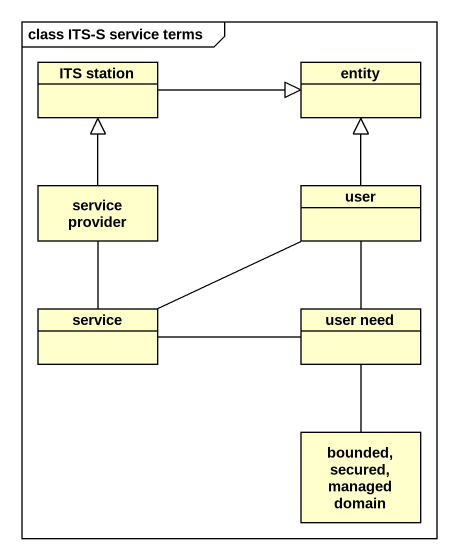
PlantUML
@startuml
mainframe class ITS-S service terms
hide circle
hide empty members
class "ITS station" as ITS_station
class "entity" as entity_
class "service provider" as service_provider
class user
class service
class "user need" as user_need
class "bounded, secured, managed domain" as bounded_secured_managed
ITS_station -right-|> entity_
service_provider -up-|> ITS_station
service_provider -- service
user -up-|> entity_
user -- user_need
service -right- user
service -right- user_need
user_need -- bounded_secured_managed
@enduml
